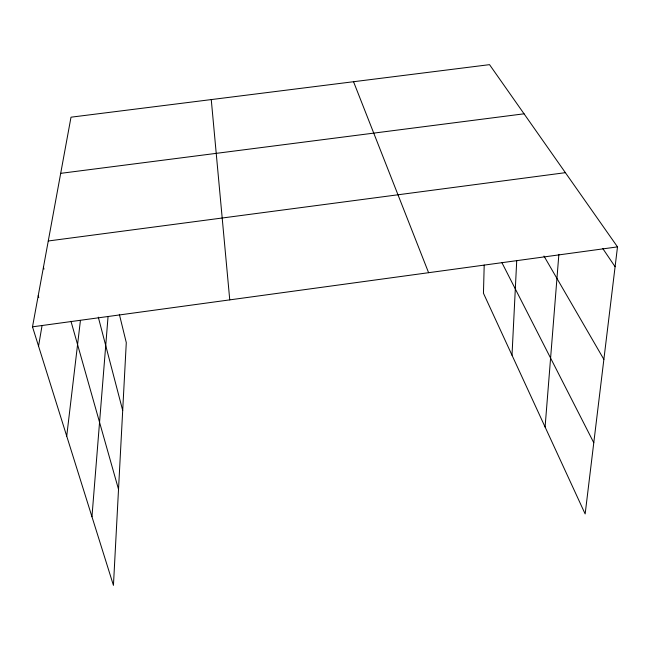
<?xml version="1.0" encoding="UTF-8"?>
<svg xmlns="http://www.w3.org/2000/svg" width="650" height="650" viewBox="0 0 650 650"><rect width="100%" height="100%" fill="white"/><g stroke="black" fill="none" stroke-linecap="round" stroke-linejoin="round"><path stroke-width="0.97" d="M484.201 265.046L483.454 293.256L585.154 513.955L617.5 246.886L489.531 64.651L71.004 117.187L32.5 326.828L113.441 585.349L126.287 342.623L119.348 314.332M512.005 355.217L516.726 260.634M545.09 427.009L558.87 254.369M91.959 516.717L108.062 316.469M66.722 436.118L80.438 320.385M38.545 346.133L42.071 325.488M32.5 326.828L617.5 246.886M48.262 240.988L565.386 172.673M60.686 173.347L524.046 113.807M602.786 248.552L615.095 266.711M543.961 256.035L603.874 359.385M501.906 262.649L593.783 442.731M353.543 81.721L428.602 272.699M38.204 295.758L38.781 297.643M43.444 267.239L43.981 269.092M70.98 321.271L118.528 489.352M98.296 317.151L122.696 410.451M211.258 99.58L229.751 299.869"/></g></svg>
